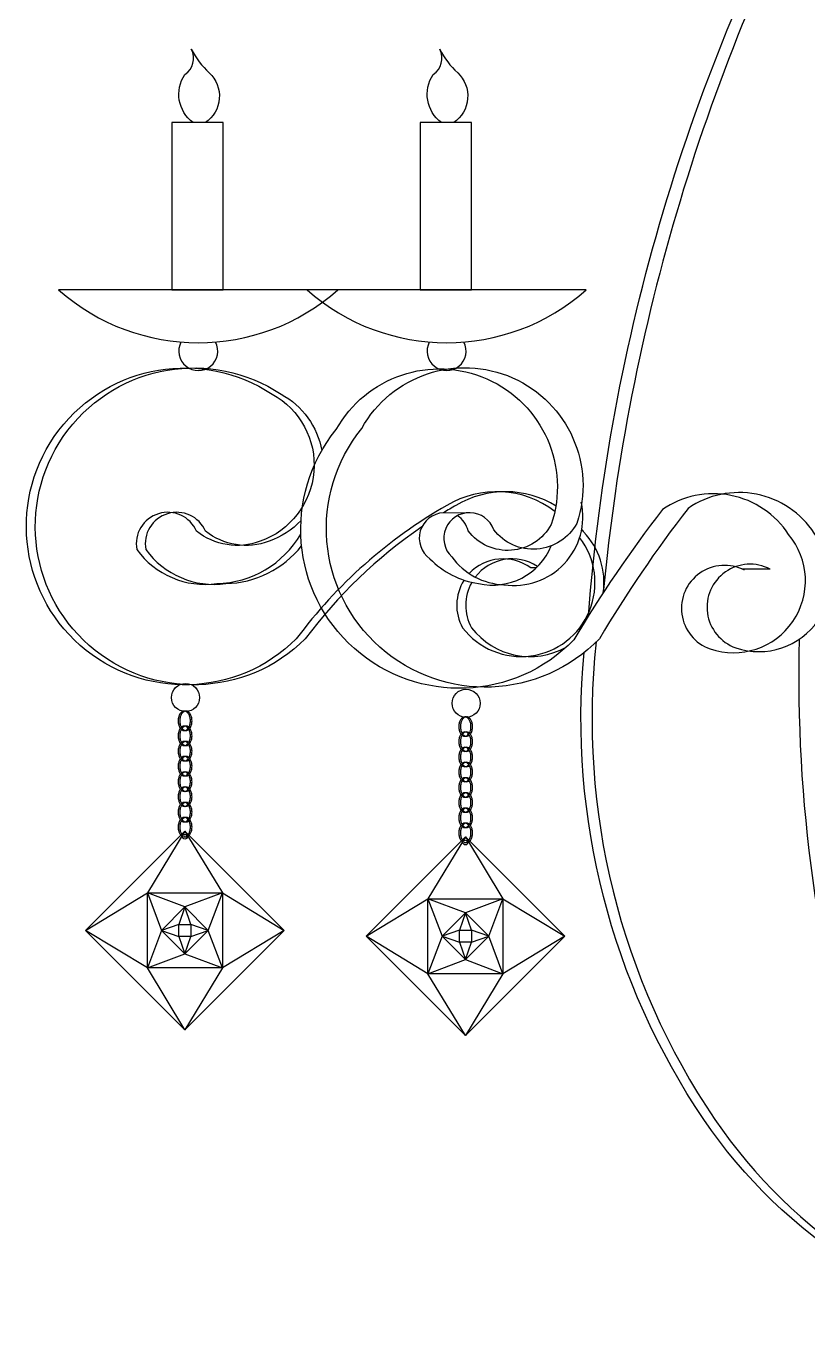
# Model space of a CAD drawing. Extents: x 2595 to 3373, y 365 to 1443.
# Drawn here: x 2595 to 2888.5, y 492.9 to 987.3 of the extents above; entities that cross this region are included whole.
import ezdxf

# ---------------------------------------------------------------- set-up
doc = ezdxf.new("R2010")
doc.units = 0
doc.header["$MEASUREMENT"] = 0
doc.layers.add('3', color=3, linetype='CONTINUOUS')
doc.layers.add('7', color=7, linetype='CONTINUOUS')

msp = doc.modelspace()

# ---------------------------------------------------------------- linework, layer by layer
at = {"layer": '3'}
for points in [[(2656.64, 726.47, 0.063446), (2656.45, 727.94, 0.076494), (2655.97, 729.06, 0.107138), (2655.16, 729.89, 0.147314), (2654.35, 730.13, 0.147314), (2653.54, 729.89, 0.107138), (2652.73, 729.06, 0.076494), (2652.25, 727.94, 0.063446), (2652.06, 726.47, 0.063446), (2652.25, 725.01, 0.076494), (2652.73, 723.89, 0.107138), (2653.54, 723.06, 0.147314), (2654.35, 722.82, 0.309707), (2655.72, 723.76, 0.107138)], [(2657.25, 726.47, 0.063446), (2657.06, 727.94, 0.076494), (2656.58, 729.06, 0.107138), (2655.77, 729.89, 0.147314), (2654.96, 730.13, 0.147314), (2654.15, 729.89, 0.107138), (2653.34, 729.06, 0.076494), (2652.86, 727.94, 0.063446), (2652.67, 726.47, 0.063446), (2652.86, 725.01, 0.076494), (2653.34, 723.89, 0.107138), (2654.15, 723.06, 0.147314), (2654.96, 722.82, 0.210327), (2656.05, 723.29, 0.107138)], [(2762.01, 724.3, 0.063446), (2761.82, 725.77, 0.076494), (2761.34, 726.89, 0.107138), (2760.54, 727.72, 0.147314), (2759.72, 727.96, 0.147314), (2758.91, 727.72, 0.107138), (2758.11, 726.89, 0.076494), (2757.62, 725.77, 0.063446), (2757.44, 724.3, 0.063446), (2757.62, 722.84, 0.076494), (2758.11, 721.72, 0.107138), (2758.91, 720.89, 0.147314), (2759.72, 720.64, 0.309707), (2761.09, 721.58, 0.107138)], [(2762.62, 724.3, 0.063446), (2762.43, 725.77, 0.076494), (2761.95, 726.89, 0.107138), (2761.15, 727.72, 0.147314), (2760.33, 727.96, 0.147314), (2759.52, 727.72, 0.107138), (2758.72, 726.89, 0.076494), (2758.23, 725.77, 0.063446), (2758.05, 724.3, 0.063446), (2758.23, 722.84, 0.076494), (2758.72, 721.72, 0.107138), (2759.52, 720.89, 0.147314), (2760.33, 720.64, 0.210327), (2761.42, 721.12, 0.107138)], [(2652.9, 723.65, 0.026135), (2652.73, 723.42, 0.076494), (2652.25, 722.3, 0.063446), (2652.06, 720.83, 0.063446), (2652.25, 719.37, 0.076494), (2652.73, 718.25, 0.107138), (2653.54, 717.42, 0.147314), (2654.35, 717.18, 0.147314), (2655.16, 717.42, 0.07172), (2655.74, 717.94, 0.076494)], [(2653.26, 723.28, 0.065895), (2652.86, 722.3, 0.063446), (2652.67, 720.83, 0.063446), (2652.86, 719.37, 0.076494), (2653.34, 718.25, 0.107138), (2654.15, 717.42, 0.147314), (2654.96, 717.18, 0.147314), (2655.77, 717.42, 0.025401), (2656, 717.58, 0.076494)], [(2656.64, 720.83, 0.063446), (2656.45, 722.3, 0.076494), (2655.97, 723.42, 0.107138), (2655.16, 724.25, 0.147314), (2654.35, 724.49, 0.147314), (2653.54, 724.25, 0.032597), (2653.26, 724.03, 0.076494)], [(2657.25, 720.83, 0.063446), (2657.06, 722.3, 0.076494), (2656.58, 723.42, 0.107138), (2655.77, 724.25, 0.147314), (2654.96, 724.49, 0.147314), (2654.15, 724.25, 0.080777), (2653.51, 723.65, 0.076494)], [(2656.06, 724.03, 0.065895), (2656.45, 725.01, 0.063446), (2656.64, 726.47, 0.063446)], [(2656.42, 723.65, 0.094399), (2657.06, 725.01, 0.063446), (2657.25, 726.47, 0.063446)], [(2762.01, 718.66, 0.063446), (2761.82, 720.12, 0.076494), (2761.34, 721.25, 0.107138), (2760.54, 722.08, 0.147314), (2759.72, 722.32, 0.147314), (2758.91, 722.08, 0.032597), (2758.63, 721.86, 0.076494)], [(2762.62, 718.66, 0.063446), (2762.43, 720.12, 0.076494), (2761.95, 721.25, 0.107138), (2761.15, 722.08, 0.147314), (2760.33, 722.32, 0.147314), (2759.52, 722.08, 0.080777), (2758.88, 721.48, 0.076494)], [(2761.43, 721.86, 0.065895), (2761.82, 722.84, 0.063446), (2762.01, 724.3, 0.063446)], [(2761.79, 721.48, 0.094399), (2762.43, 722.84, 0.063446), (2762.62, 724.3, 0.063446)], [(2652.96, 717.94, 0.035147), (2652.73, 717.63, 0.076494), (2652.25, 716.5, 0.063446), (2652.06, 715.04, 0.063446), (2652.25, 713.58, 0.076494), (2652.73, 712.45, 0.107138), (2653.54, 711.63, 0.147314), (2654.35, 711.38, 0.147314), (2655.16, 711.63, 0.080777), (2655.81, 712.22, 0.076494)], [(2653.34, 717.63, 0.076494), (2652.86, 716.5, 0.063446), (2652.67, 715.04, 0.063446), (2652.86, 713.58, 0.076494), (2653.34, 712.45, 0.107138), (2654.15, 711.63, 0.147314), (2654.96, 711.38, 0.147314), (2655.77, 711.63, 0.032597), (2656.06, 711.84, 0.076494)], [(2656.64, 715.04, 0.063446), (2656.45, 716.5, 0.076494), (2655.97, 717.63, 0.107138), (2655.16, 718.46, 0.147314), (2654.35, 718.7, 0.147314), (2653.54, 718.46, 0.025401), (2653.32, 718.29, 0.076494)], [(2657.25, 715.04, 0.063446), (2657.06, 716.5, 0.076494), (2656.58, 717.63, 0.107138), (2655.77, 718.46, 0.147314), (2654.96, 718.7, 0.147314), (2654.15, 718.46, 0.07172), (2653.57, 717.94, 0.076494)], [(2655.97, 718.25, 0.076494), (2656.45, 719.37, 0.063446), (2656.64, 720.83, 0.063446)], [(2656.35, 717.94, 0.035147), (2656.58, 718.25, 0.076494), (2657.06, 719.37, 0.063446), (2657.25, 720.83, 0.063446)], [(2758.27, 721.48, 0.026135), (2758.11, 721.25, 0.076494), (2757.62, 720.12, 0.063446), (2757.44, 718.66, 0.063446), (2757.62, 717.2, 0.076494), (2758.11, 716.08, 0.107138), (2758.91, 715.25, 0.147314), (2759.72, 715, 0.147314), (2760.54, 715.25, 0.07172), (2761.12, 715.77, 0.076494)], [(2758.63, 721.1, 0.065895), (2758.23, 720.12, 0.063446), (2758.05, 718.66, 0.063446), (2758.23, 717.2, 0.076494), (2758.72, 716.08, 0.107138), (2759.52, 715.25, 0.147314), (2760.33, 715, 0.147314), (2761.15, 715.25, 0.025401), (2761.37, 715.41, 0.076494)], [(2761.34, 716.08, 0.076494), (2761.82, 717.2, 0.063446), (2762.01, 718.66, 0.063446)], [(2761.73, 715.77, 0.035147), (2761.95, 716.08, 0.076494), (2762.43, 717.2, 0.063446), (2762.62, 718.66, 0.063446)], [(2652.9, 712.22, 0.026135), (2652.73, 711.99, 0.076494), (2652.25, 710.86, 0.063446), (2652.06, 709.4, 0.063446), (2652.25, 707.94, 0.076494), (2652.73, 706.81, 0.107138), (2653.54, 705.99, 0.147314), (2654.35, 705.74, 0.147314), (2655.16, 705.99, 0.071721), (2655.74, 706.51, 0.076494)], [(2656.64, 709.4, 0.063446), (2656.45, 710.86, 0.076494), (2655.97, 711.99, 0.107138), (2655.16, 712.82, 0.147314), (2654.35, 713.06, 0.147314), (2653.54, 712.82, 0.032597), (2653.26, 712.6, 0.076494)], [(2657.25, 709.4, 0.063446), (2657.06, 710.86, 0.076494), (2656.58, 711.99, 0.107138), (2655.77, 712.82, 0.147314), (2654.96, 713.06, 0.147314), (2654.15, 712.82, 0.080777), (2653.51, 712.22, 0.076494)], [(2656.06, 712.6, 0.065895), (2656.45, 713.58, 0.063446), (2656.64, 715.04, 0.063446)], [(2656.42, 712.22, 0.026135), (2656.58, 712.45, 0.076494), (2657.06, 713.58, 0.063446), (2657.25, 715.04, 0.063446)], [(2758.33, 715.77, 0.035147), (2758.11, 715.46, 0.076494), (2757.62, 714.33, 0.063446), (2757.44, 712.87, 0.063446), (2757.62, 711.41, 0.076494), (2758.11, 710.28, 0.107138), (2758.91, 709.46, 0.147314), (2759.72, 709.21, 0.147314), (2760.54, 709.46, 0.080777), (2761.18, 710.05, 0.076494)], [(2758.72, 715.46, 0.076494), (2758.23, 714.33, 0.063446), (2758.05, 712.87, 0.063446), (2758.23, 711.41, 0.076494), (2758.72, 710.28, 0.107138), (2759.52, 709.46, 0.147314), (2760.33, 709.21, 0.147314), (2761.15, 709.46, 0.032597), (2761.43, 709.67, 0.076494)], [(2762.01, 712.87, 0.063446), (2761.82, 714.33, 0.076494), (2761.34, 715.46, 0.107138), (2760.54, 716.28, 0.147314), (2759.72, 716.53, 0.147314), (2758.91, 716.28, 0.025401), (2758.69, 716.12, 0.076494)], [(2762.62, 712.87, 0.063446), (2762.43, 714.33, 0.076494), (2761.95, 715.46, 0.107138), (2761.15, 716.28, 0.147314), (2760.33, 716.53, 0.147314), (2759.52, 716.28, 0.07172), (2758.94, 715.77, 0.076494)], [(2761.43, 710.43, 0.065895), (2761.82, 711.41, 0.063446), (2762.01, 712.87, 0.063446)], [(2761.79, 710.05, 0.026135), (2761.95, 710.28, 0.076494), (2762.43, 711.41, 0.063446), (2762.62, 712.87, 0.063446)], [(2653.34, 711.99, 0.076494), (2652.86, 710.86, 0.063446), (2652.67, 709.4, 0.063446), (2652.86, 707.94, 0.076494), (2653.34, 706.81, 0.107138), (2654.15, 705.99, 0.147314), (2654.96, 705.74, 0.147314), (2655.77, 705.99, 0.025402), (2656, 706.15, 0.076494)], [(2656.64, 703.61, 0.063446), (2656.45, 705.07, 0.076494), (2655.97, 706.2, 0.107138), (2655.16, 707.02, 0.147314), (2654.35, 707.27, 0.147314), (2653.54, 707.02, 0.025402), (2653.32, 706.86, 0.076494)], [(2657.25, 703.61, 0.063446), (2657.06, 705.07, 0.076494), (2656.58, 706.2, 0.107138), (2655.77, 707.02, 0.147314), (2654.96, 707.27, 0.147314), (2654.15, 707.02, 0.071721), (2653.57, 706.51, 0.076494)], [(2656, 706.86, 0.07327), (2656.45, 707.94, 0.063446), (2656.64, 709.4, 0.063446)], [(2656.35, 706.51, 0.035146), (2656.58, 706.81, 0.076494), (2657.06, 707.94, 0.063446), (2657.25, 709.4, 0.063446)], [(2758.27, 710.05, 0.026135), (2758.11, 709.82, 0.076494), (2757.62, 708.69, 0.063446), (2757.44, 707.23, 0.063446), (2757.62, 705.77, 0.076494), (2758.11, 704.64, 0.107138), (2758.91, 703.82, 0.147314), (2759.72, 703.57, 0.147314), (2760.54, 703.82, 0.071721), (2761.12, 704.33, 0.076494)], [(2758.72, 709.82, 0.076494), (2758.23, 708.69, 0.063446), (2758.05, 707.23, 0.063446), (2758.23, 705.77, 0.076494), (2758.72, 704.64, 0.107138), (2759.52, 703.82, 0.147314), (2760.33, 703.57, 0.147314), (2761.15, 703.82, 0.025402), (2761.37, 703.98, 0.076494)], [(2762.01, 707.23, 0.063446), (2761.82, 708.69, 0.076494), (2761.34, 709.82, 0.107138), (2760.54, 710.64, 0.147314), (2759.72, 710.89, 0.147314), (2758.91, 710.64, 0.032597), (2758.63, 710.43, 0.076494)], [(2762.62, 707.23, 0.063446), (2762.43, 708.69, 0.076494), (2761.95, 709.82, 0.107138), (2761.15, 710.64, 0.147314), (2760.33, 710.89, 0.147314), (2759.52, 710.64, 0.080777), (2758.88, 710.05, 0.076494)], [(2761.37, 704.69, 0.07327), (2761.82, 705.77, 0.063446), (2762.01, 707.23, 0.063446)], [(2761.73, 704.33, 0.035146), (2761.95, 704.64, 0.076494), (2762.43, 705.77, 0.063446), (2762.62, 707.23, 0.063446)], [(2652.96, 706.51, 0.035146), (2652.73, 706.2, 0.076494), (2652.25, 705.07, 0.063446), (2652.06, 703.61, 0.063446), (2652.25, 702.15, 0.076494), (2652.73, 701.02, 0.107138), (2653.54, 700.19, 0.147314), (2654.35, 699.95, 0.147314), (2655.16, 700.19, 0.080777), (2655.81, 700.79, 0.076494)], [(2653.34, 706.2, 0.076494), (2652.86, 705.07, 0.063446), (2652.67, 703.61, 0.063446), (2652.86, 702.15, 0.076494), (2653.34, 701.02, 0.107138), (2654.15, 700.19, 0.147314), (2654.96, 699.95, 0.147314), (2655.77, 700.19, 0.032597), (2656.06, 700.41, 0.076494)], [(2656.06, 701.17, 0.065895), (2656.45, 702.15, 0.063446), (2656.64, 703.61, 0.063446)], [(2656.42, 700.79, 0.026135), (2656.58, 701.02, 0.076494), (2657.06, 702.15, 0.063446), (2657.25, 703.61, 0.063446)], [(2758.33, 704.33, 0.035146), (2758.11, 704.02, 0.076494), (2757.62, 702.9, 0.063446), (2757.44, 701.44, 0.063446), (2757.62, 699.98, 0.076494), (2758.11, 698.85, 0.107138), (2758.91, 698.02, 0.147314), (2759.72, 697.78, 0.147314), (2760.54, 698.02, 0.080777), (2761.18, 698.62, 0.076494)], [(2758.72, 704.02, 0.076494), (2758.23, 702.9, 0.063446), (2758.05, 701.44, 0.063446), (2758.23, 699.98, 0.076494), (2758.72, 698.85, 0.107138), (2759.52, 698.02, 0.147314), (2760.33, 697.78, 0.147314), (2761.15, 698.02, 0.032597), (2761.43, 698.24, 0.076494)], [(2762.01, 701.44, 0.063446), (2761.82, 702.9, 0.076494), (2761.34, 704.02, 0.107138), (2760.54, 704.85, 0.147314), (2759.72, 705.1, 0.147314), (2758.91, 704.85, 0.025402), (2758.69, 704.69, 0.076494)], [(2762.62, 701.44, 0.063446), (2762.43, 702.9, 0.076494), (2761.95, 704.02, 0.107138), (2761.15, 704.85, 0.147314), (2760.33, 705.1, 0.147314), (2759.52, 704.85, 0.071721), (2758.94, 704.33, 0.076494)], [(2652.9, 700.79, 0.026135), (2652.73, 700.56, 0.076494), (2652.25, 699.43, 0.063446), (2652.06, 697.97, 0.063446), (2652.25, 696.51, 0.076494), (2652.73, 695.38, 0.107138), (2653.54, 694.55, 0.147314), (2654.35, 694.31, 0.147314), (2655.16, 694.55, 0.07172), (2655.74, 695.07, 0.076494)], [(2653.26, 700.41, 0.065895), (2652.86, 699.43, 0.063446), (2652.67, 697.97, 0.063446), (2652.86, 696.51, 0.076494), (2653.34, 695.38, 0.107138), (2654.15, 694.55, 0.147314), (2654.96, 694.31, 0.147314), (2655.77, 694.55, 0.025401), (2656, 694.72, 0.076494)], [(2656.64, 697.97, 0.063446), (2656.45, 699.43, 0.076494), (2655.97, 700.56, 0.107138), (2655.16, 701.38, 0.147314), (2654.35, 701.63, 0.147314), (2653.54, 701.38, 0.032597), (2653.26, 701.17, 0.076494)], [(2657.25, 697.97, 0.063446), (2657.06, 699.43, 0.076494), (2656.58, 700.56, 0.107138), (2655.77, 701.38, 0.147314), (2654.96, 701.63, 0.147314), (2654.15, 701.38, 0.080777), (2653.51, 700.79, 0.076494)], [(2656, 695.43, 0.073271), (2656.45, 696.51, 0.063446), (2656.64, 697.97, 0.063446)], [(2656.35, 695.07, 0.035147), (2656.58, 695.38, 0.076494), (2657.06, 696.51, 0.063446), (2657.25, 697.97, 0.063446)], [(2758.27, 698.62, 0.026135), (2758.11, 698.38, 0.076494), (2757.62, 697.26, 0.063446), (2757.44, 695.8, 0.063446), (2757.62, 694.33, 0.076494), (2758.11, 693.21, 0.107138), (2758.91, 692.38, 0.147314), (2759.72, 692.14, 0.147314), (2760.54, 692.38, 0.07172), (2761.12, 692.9, 0.076494)], [(2758.63, 698.24, 0.065895), (2758.23, 697.26, 0.063446), (2758.05, 695.8, 0.063446), (2758.23, 694.33, 0.076494), (2758.72, 693.21, 0.107138), (2759.52, 692.38, 0.147314), (2760.33, 692.14, 0.147314), (2761.15, 692.38, 0.025401), (2761.37, 692.55, 0.076494)], [(2762.01, 695.8, 0.063446), (2761.82, 697.26, 0.076494), (2761.34, 698.38, 0.107138), (2760.54, 699.21, 0.147314), (2759.72, 699.46, 0.147314), (2758.91, 699.21, 0.032597), (2758.63, 699, 0.076494)], [(2762.62, 695.8, 0.063446), (2762.43, 697.26, 0.076494), (2761.95, 698.38, 0.107138), (2761.15, 699.21, 0.147314), (2760.33, 699.46, 0.147314), (2759.52, 699.21, 0.080777), (2758.88, 698.62, 0.076494)], [(2761.43, 699, 0.065895), (2761.82, 699.98, 0.063446), (2762.01, 701.44, 0.063446)], [(2761.79, 698.62, 0.026135), (2761.95, 698.85, 0.076494), (2762.43, 699.98, 0.063446), (2762.62, 701.44, 0.063446)], [(2652.96, 695.07, 0.035147), (2652.73, 694.76, 0.076494), (2652.25, 693.64, 0.063446), (2652.06, 692.18, 0.063446), (2652.25, 690.71, 0.076494), (2652.73, 689.59, 0.107138), (2653.54, 688.76, 0.147314), (2654.35, 688.52, 0.147314), (2655.16, 688.76, 0.080777), (2655.81, 689.36, 0.076494)], [(2653.32, 694.72, 0.073271), (2652.86, 693.64, 0.063446), (2652.67, 692.18, 0.063446), (2652.86, 690.71, 0.076494), (2653.34, 689.59, 0.107138), (2654.15, 688.76, 0.147314), (2654.96, 688.52, 0.147314), (2655.77, 688.76, 0.032597), (2656.06, 688.98, 0.076494)], [(2656.64, 692.18, 0.063446), (2656.45, 693.64, 0.076494), (2655.97, 694.76, 0.107138), (2655.16, 695.59, 0.147314), (2654.35, 695.83, 0.147314), (2653.54, 695.59, 0.025401), (2653.32, 695.43, 0.076494)], [(2657.25, 692.18, 0.063446), (2657.06, 693.64, 0.076494), (2656.58, 694.76, 0.107138), (2655.77, 695.59, 0.147314), (2654.96, 695.83, 0.147314), (2654.15, 695.59, 0.07172), (2653.57, 695.07, 0.076494)], [(2758.33, 692.9, 0.035147), (2758.11, 692.59, 0.076494), (2757.62, 691.47, 0.063446), (2757.44, 690, 0.063446), (2757.62, 688.54, 0.076494), (2758.11, 687.42, 0.107138), (2758.91, 686.59, 0.147314), (2759.72, 686.35, 0.147314), (2760.54, 686.59, 0.080777), (2761.18, 687.18, 0.076494)], [(2758.69, 692.55, 0.073271), (2758.23, 691.47, 0.063446), (2758.05, 690, 0.063446), (2758.23, 688.54, 0.076494), (2758.72, 687.42, 0.107138), (2759.52, 686.59, 0.147314), (2760.33, 686.35, 0.147314), (2761.15, 686.59, 0.032597), (2761.43, 686.8, 0.076494)], [(2762.01, 690, 0.063446), (2761.82, 691.47, 0.076494), (2761.34, 692.59, 0.107138), (2760.54, 693.42, 0.147314), (2759.72, 693.66, 0.147314), (2758.91, 693.42, 0.025401), (2758.69, 693.25, 0.076494)], [(2762.62, 690, 0.063446), (2762.43, 691.47, 0.076494), (2761.95, 692.59, 0.107138), (2761.15, 693.42, 0.147314), (2760.33, 693.66, 0.147314), (2759.52, 693.42, 0.07172), (2758.94, 692.9, 0.076494)], [(2761.37, 693.25, 0.073271), (2761.82, 694.33, 0.063446), (2762.01, 695.8, 0.063446)], [(2761.73, 692.9, 0.035147), (2761.95, 693.21, 0.076494), (2762.43, 694.33, 0.063446), (2762.62, 695.8, 0.063446)], [(2652.9, 689.36, 0.026135), (2652.73, 689.12, 0.076494), (2652.25, 688, 0.063446), (2652.06, 686.54, 0.063446), (2652.25, 685.07, 0.076494), (2652.73, 683.95, 0.107138), (2653.54, 683.12, 0.020894), (2653.64, 683.06, 0.147314)], [(2653.26, 688.98, 0.065895), (2652.86, 688, 0.063446), (2652.67, 686.54, 0.063446), (2652.86, 685.07, 0.076494), (2653.34, 683.95, 0.077943), (2653.9, 683.31, 0.147314)], [(2656.64, 686.54, 0.063446), (2656.45, 688, 0.076494), (2655.97, 689.12, 0.107138), (2655.16, 689.95, 0.147314), (2654.35, 690.19, 0.147314), (2653.54, 689.95, 0.032597), (2653.26, 689.73, 0.076494)], [(2657.25, 686.54, 0.063446), (2657.06, 688, 0.076494), (2656.58, 689.12, 0.107138), (2655.77, 689.95, 0.147314), (2654.96, 690.19, 0.147314), (2654.15, 689.95, 0.080777), (2653.51, 689.36, 0.076494)], [(2656.06, 689.73, 0.065895), (2656.45, 690.71, 0.063446), (2656.64, 692.18, 0.063446)], [(2656.42, 689.36, 0.026135), (2656.58, 689.59, 0.076494), (2657.06, 690.71, 0.063446), (2657.25, 692.18, 0.063446)], [(2762.01, 684.36, 0.063446), (2761.82, 685.83, 0.076494), (2761.34, 686.95, 0.107138), (2760.54, 687.78, 0.147314), (2759.72, 688.02, 0.147314), (2758.91, 687.78, 0.032597), (2758.63, 687.56, 0.076494)], [(2762.62, 684.36, 0.063446), (2762.43, 685.83, 0.076494), (2761.95, 686.95, 0.107138), (2761.15, 687.78, 0.147314), (2760.33, 688.02, 0.147314), (2759.52, 687.78, 0.080777), (2758.88, 687.18, 0.076494)], [(2761.43, 687.56, 0.065895), (2761.82, 688.54, 0.063446), (2762.01, 690, 0.063446)], [(2761.79, 687.18, 0.026135), (2761.95, 687.42, 0.076494), (2762.43, 688.54, 0.063446), (2762.62, 690, 0.063446)], [(2654.14, 682.89, 0.036701), (2654.35, 682.88, 0.147314), (2655.16, 683.12, 0.107138), (2655.97, 683.95, 0.076494), (2656.45, 685.07, 0.063446), (2656.64, 686.54, 0.063446)], [(2654.18, 683.1, 0.141488), (2654.96, 682.88, 0.147314), (2655.77, 683.12, 0.107138), (2656.58, 683.95, 0.076494), (2657.06, 685.07, 0.063446), (2657.25, 686.54, 0.063446)], [(2758.27, 687.18, 0.026135), (2758.11, 686.95, 0.076494), (2757.62, 685.83, 0.063446), (2757.44, 684.36, 0.063446), (2757.62, 682.9, 0.076494), (2758.11, 681.78, 0.107138), (2758.91, 680.95, 0.020894), (2759.02, 680.89, 0.147314)], [(2758.63, 686.8, 0.065895), (2758.23, 685.83, 0.063446), (2758.05, 684.36, 0.063446), (2758.23, 682.9, 0.076494), (2758.72, 681.78, 0.077943), (2759.27, 681.14, 0.147314)], [(2759.51, 680.72, 0.036701), (2759.72, 680.71, 0.147314), (2760.54, 680.95, 0.107138), (2761.34, 681.78, 0.076494), (2761.82, 682.9, 0.063446), (2762.01, 684.36, 0.063446)], [(2759.55, 680.93, 0.141488), (2760.33, 680.71, 0.147314), (2761.15, 680.95, 0.107138), (2761.95, 681.78, 0.076494), (2762.43, 682.9, 0.063446), (2762.62, 684.36, 0.063446)]]:
    msp.add_lwpolyline(points, format="xyb", dxfattribs=at)
for points in [[(2654.58, 685.06), (2668.66, 661.81), (2691.91, 647.73), (2668.66, 633.65), (2654.58, 610.39), (2640.5, 633.65), (2617.24, 647.73), (2640.5, 661.81)], [(2654.58, 685.06), (2640.5, 661.81)], [(2759.95, 682.89), (2774.03, 659.64), (2797.28, 645.56), (2774.03, 631.48), (2759.95, 608.22), (2745.87, 631.48), (2722.61, 645.56), (2745.87, 659.64)], [(2759.95, 682.89), (2745.87, 659.64)], [(2640.5, 633.65), (2654.58, 638.93), (2668.66, 633.65), (2663.38, 647.73), (2668.66, 661.81), (2654.58, 656.53), (2640.5, 661.81), (2645.78, 647.73), (2640.5, 633.65)], [(2745.87, 631.48), (2759.95, 636.76), (2774.03, 631.48), (2768.75, 645.56), (2774.03, 659.64), (2759.95, 654.36), (2745.87, 659.64), (2751.15, 645.56), (2745.87, 631.48)], [(2654.58, 656.53), (2652.3, 650), (2645.78, 647.73), (2652.3, 645.45), (2654.58, 638.93), (2656.85, 645.45), (2663.38, 647.73), (2656.85, 650), (2654.58, 656.53)], [(2759.95, 654.36), (2757.67, 647.83), (2751.15, 645.56), (2757.67, 643.28), (2759.95, 636.76), (2762.22, 643.28), (2768.75, 645.56), (2762.22, 647.83), (2759.95, 654.36)]]:
    msp.add_lwpolyline(points, dxfattribs=at)
for points in [[(2640.5, 633.65), (2640.5, 661.81), (2668.66, 661.81), (2668.66, 633.65)], [(2745.87, 631.48), (2745.87, 659.64), (2774.03, 659.64), (2774.03, 631.48)], [(2654.58, 656.53), (2645.78, 647.73), (2654.58, 638.93), (2663.38, 647.73)], [(2759.95, 654.36), (2751.15, 645.56), (2759.95, 636.76), (2768.75, 645.56)], [(2652.3, 650), (2656.85, 650), (2656.85, 645.45), (2652.3, 645.45)], [(2757.67, 647.83), (2762.22, 647.83), (2762.22, 643.28), (2757.67, 643.28)]]:
    msp.add_lwpolyline(points, close=True, dxfattribs=at)
for centre in [(2654.58, 682.92), (2759.95, 680.74)]:
    msp.add_circle(centre, 0.88, dxfattribs=at)
at = {"layer": '7'}
for p, q in [((2712.05, 888.38), (2607.17, 888.38)), ((2805.32, 888.38), (2700.44, 888.38)), ((2763.04, 804.52), (2751.69, 804.61)), ((2786.45, 783.88), (2784.45, 783.88)), ((2874.34, 783.46), (2863.71, 783.46))]:
    msp.add_line(p, q, dxfattribs=at)
for points in [[(2806.1, 765.86, -0.106287), (2893.64, 1060.28, 0.409129), (2913.03, 1238.87, 0.499731), (2777.29, 1220.87, 0.712615), (2835.46, 1128.12, 0.575498), (2853.47, 1190.42, 0.598566), (2803.87, 1180.73), (2808.03, 1180.73, -0.598566), (2857.63, 1190.42, -0.575498), (2839.62, 1128.12, -0.712615), (2781.45, 1220.87, -0.499731), (2917.18, 1238.87, -0.172516), (2944.76, 1157.55, 0.119379)], [(2943.28, 1139.95, -0.185103), (2897.79, 1060.28, 0.099489), (2811.67, 774.56, 0.151539)], [(2657.65, 951.18, -0.40066), (2654.56, 969.23, 0.385714), (2656.99, 978.74, 0.084763), (2663.75, 969.89, -0.478257), (2662.3, 951.18)], [(2750.92, 951.18, -0.40066), (2747.82, 969.23, 0.385714), (2750.26, 978.74, 0.084763), (2757.02, 969.89, -0.478257), (2755.56, 951.18)], [(2793.51, 805.14, 0.307013), (2752.99, 807.38, 0.103858), (2696.42, 757.21, -2.099459), (2687.32, 849.18, -0.649251), (2682.82, 793.9, -0.262366), (2658.97, 797.7, 0.89182), (2636.5, 790.79, 0.276221), (2666.58, 778.01, 0.259768), (2698.13, 796.62)], [(2743.53, 799.33, 0.083084), (2699.79, 757.21, -2.099459), (2690.69, 849.18, -0.226397), (2706, 827.98, -0.262366)], [(2864.73, 783.02, 1.074551), (2851.84, 753.47, 0.757937), (2881.32, 796.49, 0.420866), (2833.94, 805.84, 0.03039), (2800.63, 756.88, -0.95709), (2711.38, 835.84, -0.912777), (2792.16, 800.21, -0.543128), (2760.95, 797.82, 0.197095), (2756.96, 803.53, 0.21334)], [(2874.34, 783.46, 1.074551), (2861.45, 753.9, 0.757937), (2890.94, 796.93, 0.420866), (2843.55, 806.28, 0.03039), (2810.25, 757.32, -0.95709), (2721, 836.28, -0.912777), (2801.77, 800.64, -0.543128), (2770.56, 798.26, 1.260333), (2754.77, 788.03, 0.229505), (2774.39, 777.58, 0.524038), (2803.45, 808.62)], [(2794.05, 807.09, 0.281188), (2756.37, 807.38, 0.007389), (2751.69, 804.61, -2.099459)], [(2698.2, 801.69, -0.119485), (2686.2, 793.9, -0.262366), (2662.35, 797.7, 0.89182), (2639.88, 790.79, 0.276221), (2669.95, 778.01, 0.221514), (2698.42, 792.14)], [(2751.69, 804.61, 0.712094), (2746.61, 787.33, 0.166299), (2764.8, 778.07, 0.367684), (2792.19, 792.2)], [(2811.72, 774.64, 0.226048), (2804.42, 797.36, 0.009428), (2803.6, 798.45, 0.103858)], [(2759.37, 779.21, 0.274749), (2758.87, 761.43, 1.001017), (2802.81, 795.29, 0.008616)], [(2784.45, 783.88, 0.381769), (2761.34, 781.77, 1.051418)], [(2787.02, 784.44, 0.39432), (2763.6, 780.44, 0.372792)], [(2762.28, 778.44, 0.260883), (2762.24, 761.43, 0.372792), (2797.82, 754.16, 0.029191)], [(2885.32, 757.11, 0.082763), (2910.28, 577.88, 0.273262), (2979.42, 492.87)], [(2979.87, 492.88, -0.202156), (2849.43, 576.7, -0.173407), (2804.47, 752.07, 0.381508)], [(2809.02, 756.09, 0.177278), (2853.59, 576.7, 0.197149), (2980.25, 493.57)]]:
    msp.add_lwpolyline(points, format="xyb", dxfattribs=at)
for points in [[(2668.99, 888.38), (2668.99, 951.18), (2649.66, 951.18), (2649.66, 888.38)], [(2762.26, 888.38), (2762.26, 951.18), (2742.93, 951.18), (2742.93, 888.38)], [(2654.58, 610.39), (2617.24, 647.73), (2654.58, 685.06), (2691.91, 647.73)], [(2759.95, 608.22), (2722.61, 645.56), (2759.95, 682.89), (2797.28, 645.56)]]:
    msp.add_lwpolyline(points, close=True, dxfattribs=at)
for centre in [(2654.82, 735.21), (2760.19, 733.04)]:
    msp.add_circle(centre, 5.28, dxfattribs=at)
for centre, radius, start, end in [((2659.61, 947.52), 79.04, 228.4372, 311.5628), ((2752.88, 947.52), 79.04, 228.4372, 311.5628), ((2659.61, 865.4), 7.32, 152.8125, 27.1875), ((2752.88, 865.4), 7.32, 152.8125, 27.1875)]:
    msp.add_arc(centre, radius, start, end, dxfattribs=at)

doc.saveas('drawing.dxf')
